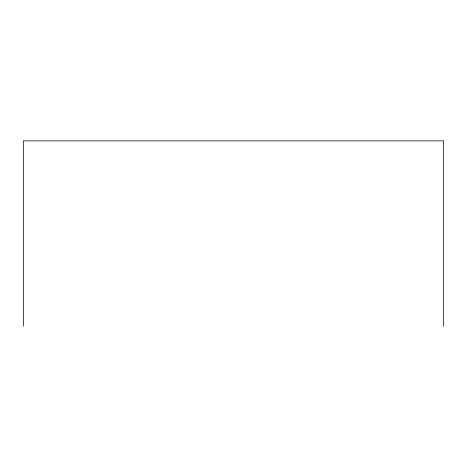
<?xml version="1.0" encoding="UTF-8"?>
<svg xmlns="http://www.w3.org/2000/svg" width="467" height="467" viewBox="0 0 467 467"><rect width="100%" height="100%" fill="white"/><g stroke="black" fill="none" stroke-linecap="round" stroke-linejoin="round"><path stroke-width="0.7" d="M443.65 326.135L443.65 140.865L23.35 140.865L23.35 326.135"/></g></svg>
